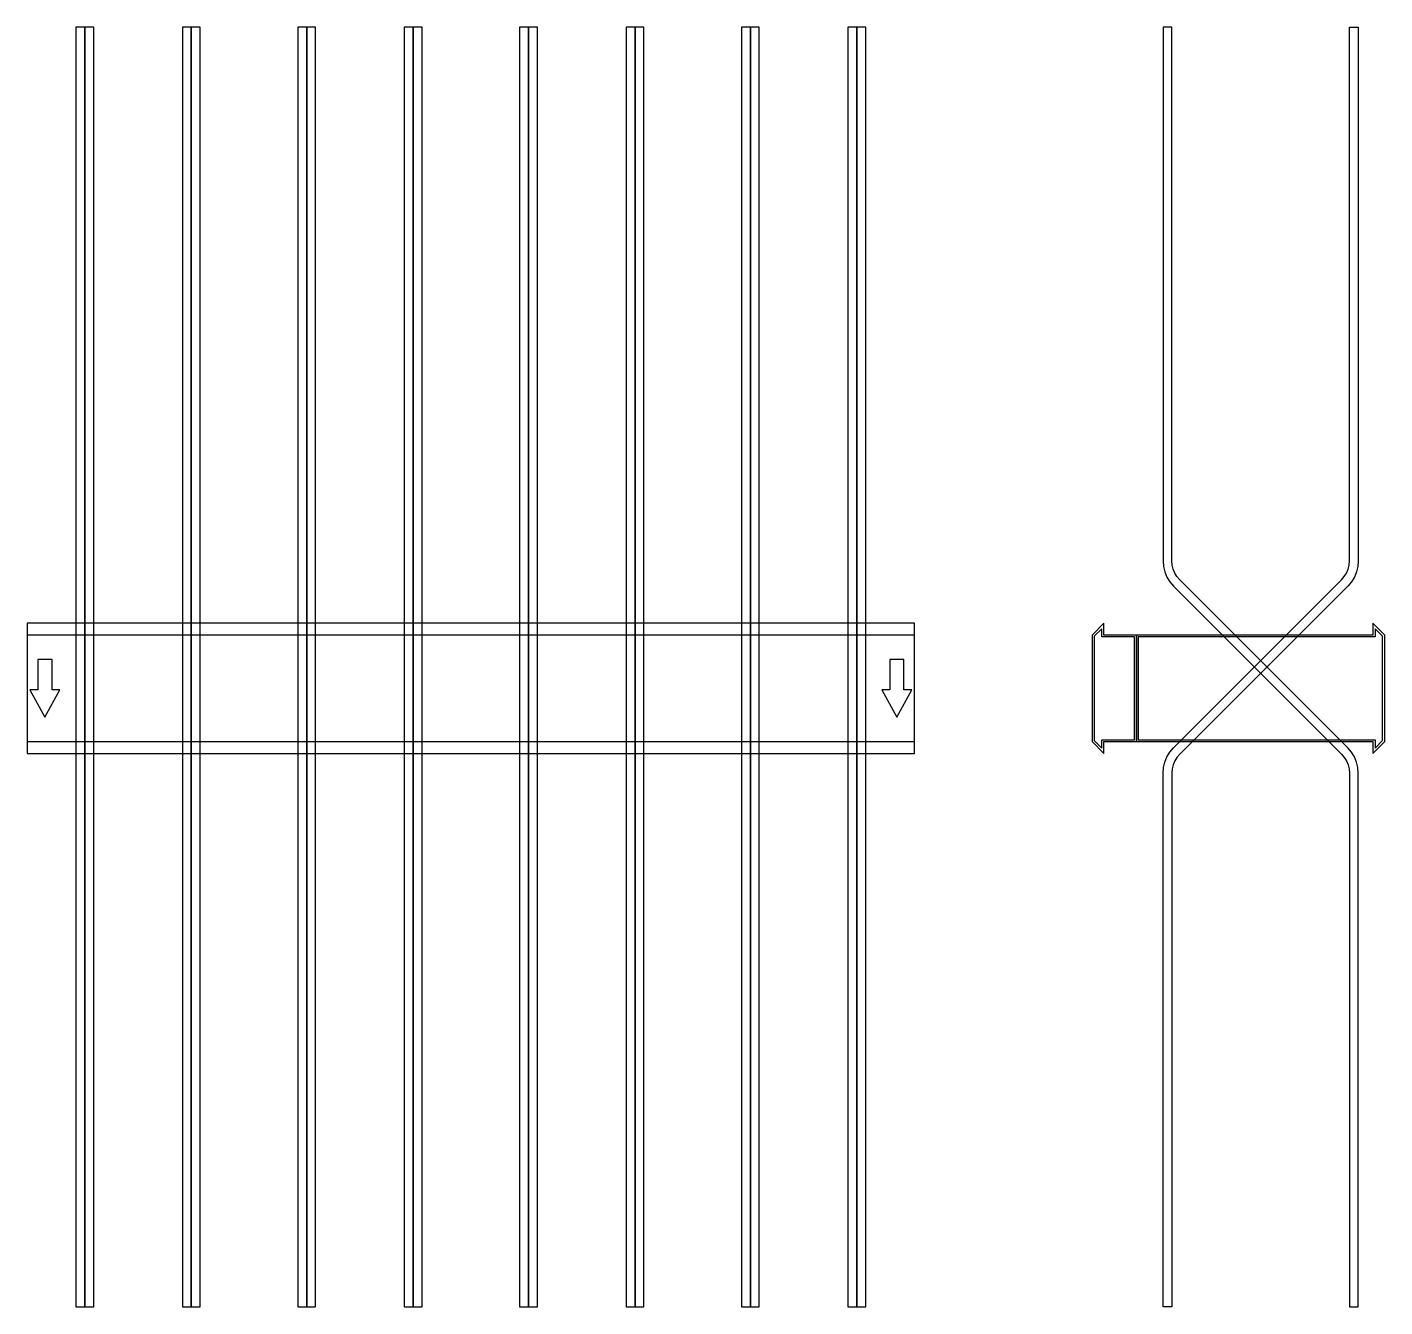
# Model space of a CAD drawing. Extents: x 0 to 1530, y -697 to 745.
import ezdxf

# ---------------------------------------------------------------- set-up
doc = ezdxf.new("R2010")
doc.units = 0
doc.layers.add('Halfen', color=7, linetype='CONTINUOUS')

msp = doc.modelspace()

# ---------------------------------------------------------------- linework, layer by layer
at = {"layer": 'Halfen', "color": 7}
for points in [[(65, -696.961), (65, 745.246), (55, 745.246), (55, -696.961)], [(75, -696.961), (75, 745.246), (65, 745.246), (65, -696.961)], [(185, -696.961), (185, 745.246), (175, 745.246), (175, -696.961)], [(195, -696.961), (195, 745.246), (185, 745.246), (185, -696.961)], [(315, -696.961), (315, 745.246), (305, 745.246), (305, -696.961)], [(325, -696.961), (325, 745.246), (315, 745.246), (315, -696.961)], [(435, -696.961), (435, 745.246), (425, 745.246), (425, -696.961)], [(445, -696.961), (445, 745.246), (435, 745.246), (435, -696.961)], [(565, -696.961), (565, 745.246), (555, 745.246), (555, -696.961)], [(575, -696.961), (575, 745.246), (565, 745.246), (565, -696.961)], [(685, -696.961), (685, 745.246), (675, 745.246), (675, -696.961)], [(695, -696.961), (695, 745.246), (685, 745.246), (685, -696.961)], [(815, -696.961), (815, 745.246), (805, 745.246), (805, -696.961)], [(825, -696.961), (825, 745.246), (815, 745.246), (815, -696.961)], [(935, -696.961), (935, 745.246), (925, 745.246), (925, -696.961)], [(945, -696.961), (945, 745.246), (935, 745.246), (935, -696.961)], [(1500, -696.961), (1500, -95.355), (1499.508, -89.098), (1498.042, -82.995), (1495.64, -77.196), (1492.361, -71.844), (1488.284, -67.071), (1298.787, 122.426), (1295.729, 126.006), (1293.27, 130.02), (1291.468, 134.369), (1290.369, 138.947), (1290, 143.64), (1290, 206.246), (1290, 745.246), (1280, 745.246), (1280, 206.246), (1280, 143.64), (1280.492, 137.382), (1281.958, 131.279), (1284.36, 125.48), (1287.639, 120.128), (1291.716, 115.355), (1481.213, -74.142), (1484.271, -77.722), (1486.73, -81.736), (1488.532, -86.085), (1489.631, -90.662), (1490, -95.355), (1490, -696.961)], [(1280, -696.961), (1280, -95.355), (1280.492, -89.098), (1281.958, -82.995), (1284.36, -77.196), (1287.639, -71.844), (1291.716, -67.071), (1481.213, 122.426), (1484.271, 126.006), (1486.73, 130.02), (1488.532, 134.369), (1489.631, 138.947), (1490, 143.64), (1490, 206.246), (1490, 745.246), (1500, 745.246), (1500, 206.246), (1500, 143.64), (1499.508, 137.382), (1498.042, 131.279), (1495.64, 125.48), (1492.361, 120.128), (1488.284, 115.355), (1298.787, -74.142), (1295.729, -77.722), (1293.27, -81.736), (1291.468, -86.085), (1290.369, -90.662), (1290, -95.355), (1290, -696.961)], [(0, -73.5), (1000, -73.5), (1000, 73.5), (0, 73.5)], [(1250, -60), (1250, 60), (1213.5, 60), (1213.5, 73.5), (1200, 60), (1200, -60), (1213.5, -73.5), (1213.5, -60)], [(1248, -58), (1248, 58), (1211, 58), (1211, 67.25), (1202.5, 58.75), (1202.5, -58.75), (1211, -67.25), (1211, -58)], [(1530, -60), (1530, 60), (1516.5, 73.5), (1516.5, 60), (1250, 60), (1250, -60), (1516.5, -60), (1516.5, -73.5)], [(1527.5, -58.75), (1527.5, 58.75), (1519, 67.25), (1519, 58), (1252, 58), (1252, -58), (1519, -58), (1519, -67.25)], [(0, -60), (1000, -60), (1000, 60), (0, 60)], [(20, -32.5), (37, -1.5), (28, -1.5), (28, 32.5), (12, 32.5), (12, -1.5), (3, -1.5)], [(980, -32.5), (997, -1.5), (988, -1.5), (988, 32.5), (972, 32.5), (972, -1.5), (963, -1.5)]]:
    msp.add_lwpolyline(points, close=True, dxfattribs=at)

doc.saveas('drawing.dxf')
